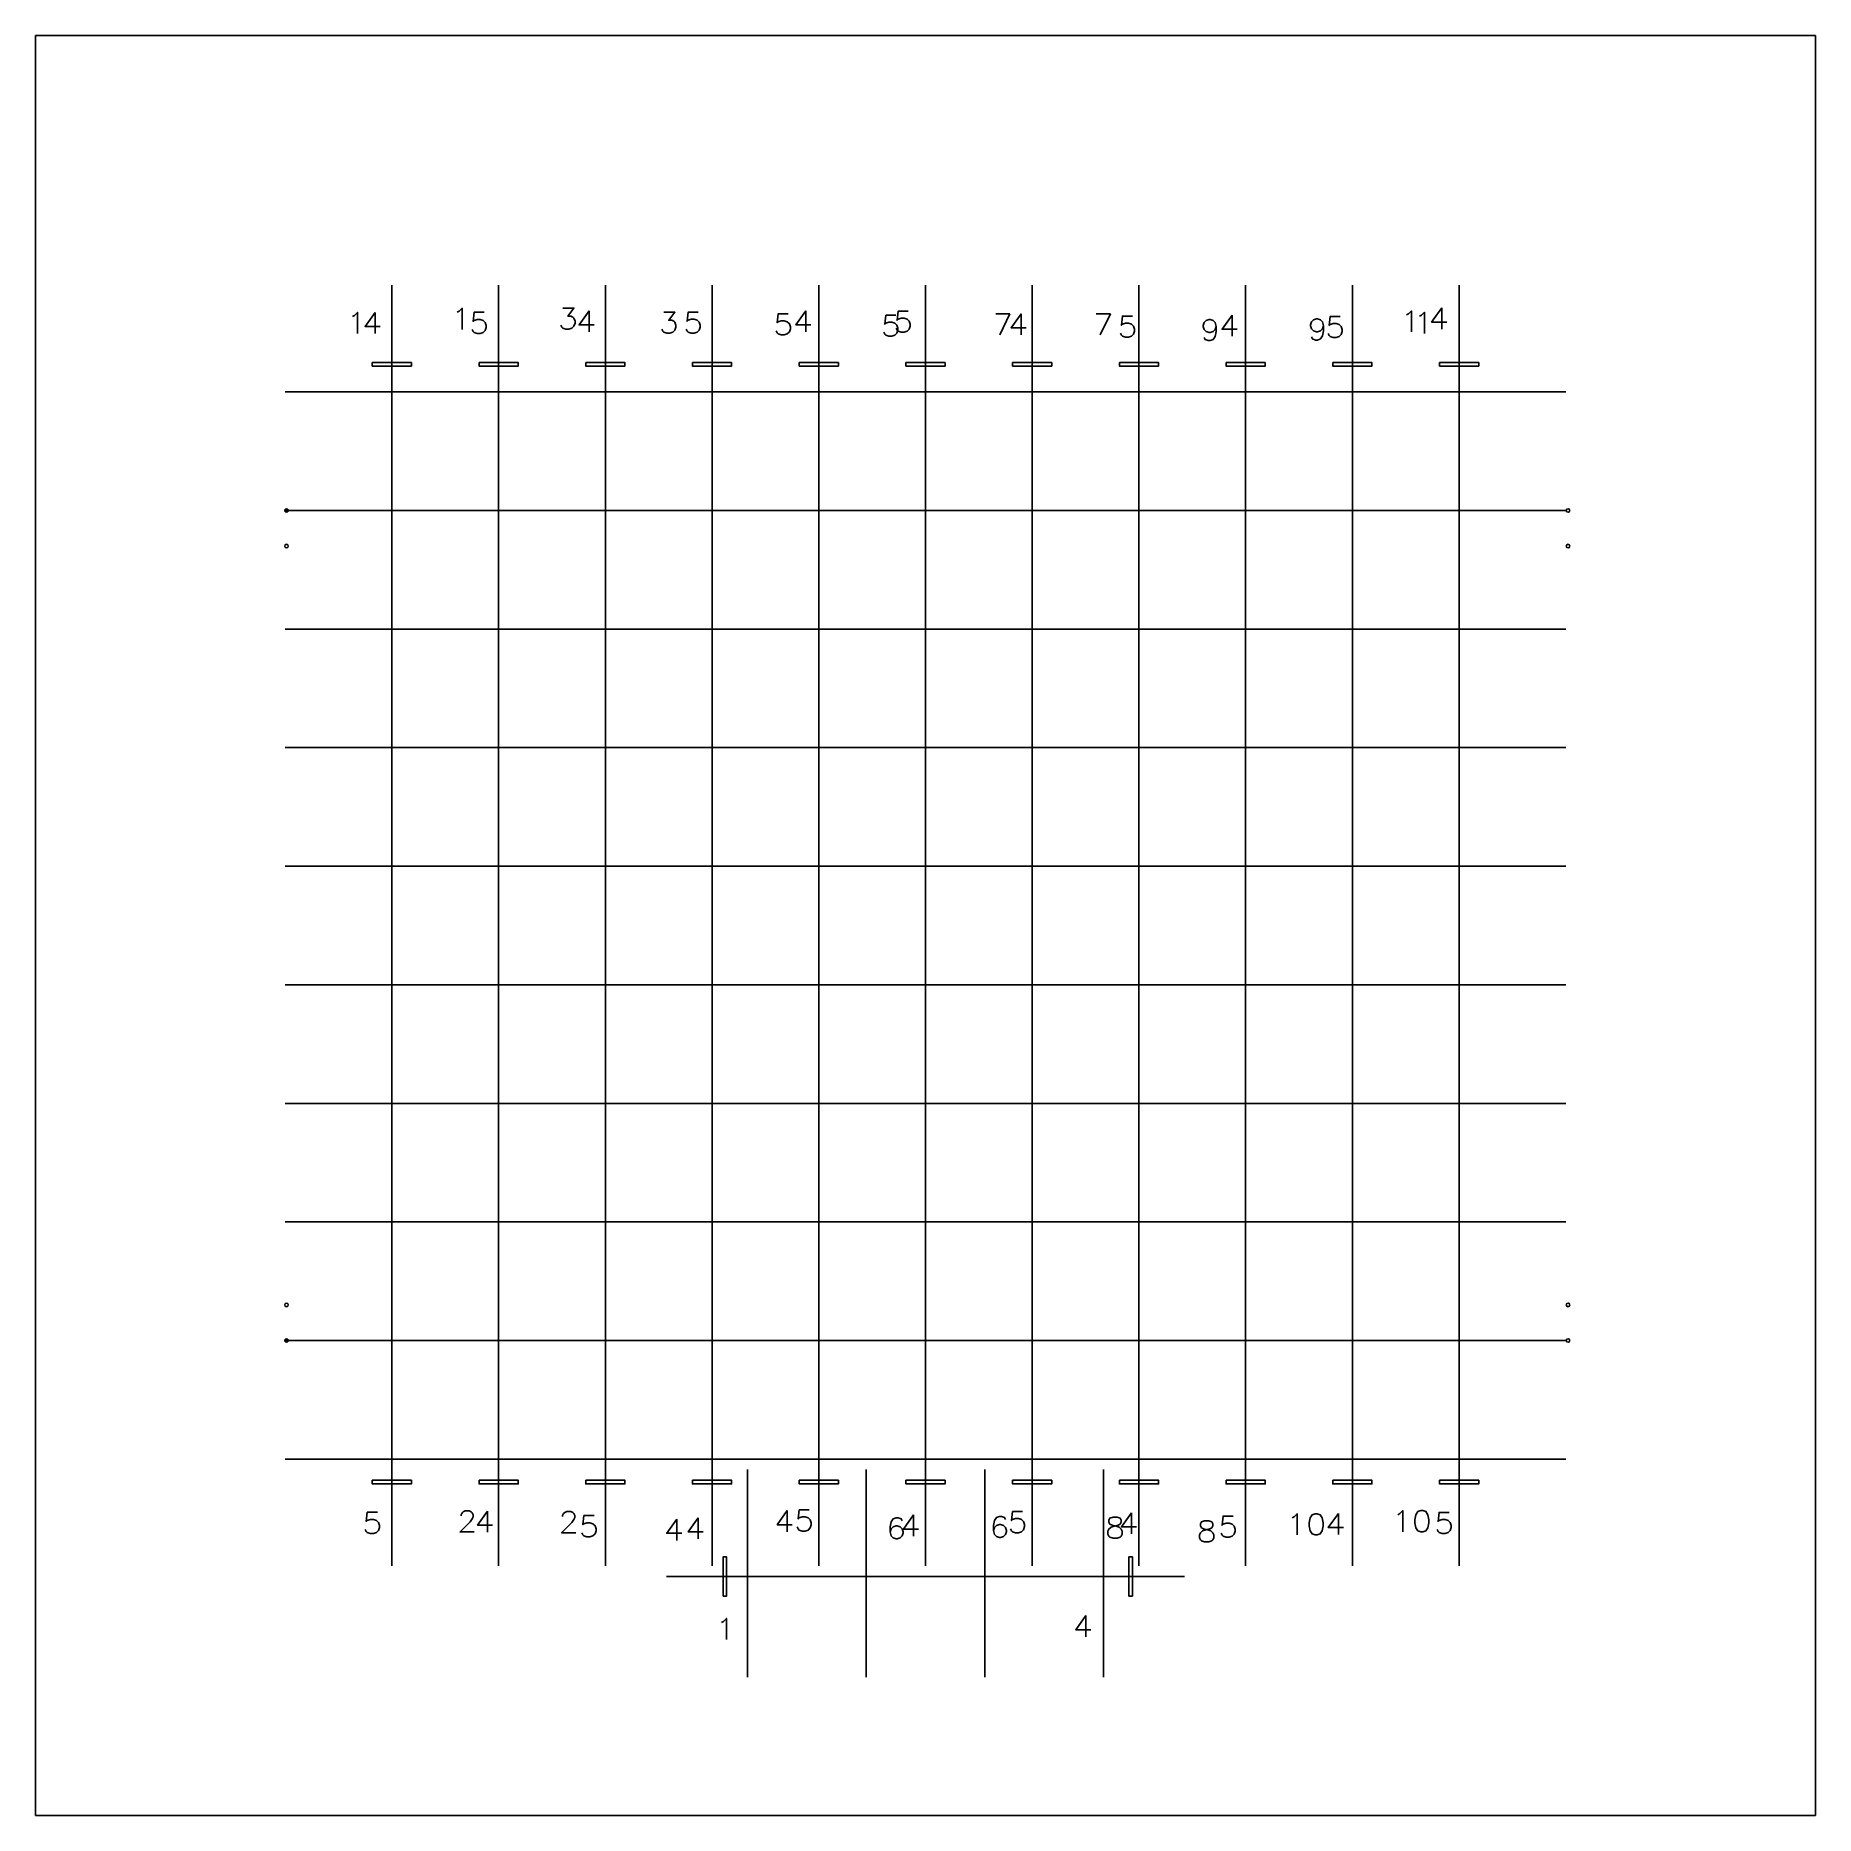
# Model space of a CAD drawing. Extents: x 0 to 500, y 0 to 500.
import ezdxf

# ---------------------------------------------------------------- set-up
doc = ezdxf.new("R2010")
doc.units = 0
doc.layers.add('Layer_1', color=7, linetype='CONTINUOUS')

msp = doc.modelspace()

# ---------------------------------------------------------------- linework, layer by layer
at = {"layer": 'Layer_1', "color": 7}
for points in [[(-0.000017, 499.999979), (499.999999, 499.999979), (499.999999, -0.000037), (-0.000017, -0.000037), (-0.000017, 499.999979)], [(94.598998, 408.141099), (105.598998, 408.141099), (105.598998, 407.141099), (94.598998, 407.141099), (94.598998, 408.141099)], [(124.579182, 408.141099), (135.579183, 408.141099), (135.579183, 407.141099), (124.579182, 407.141099), (124.579182, 408.141099)], [(154.559387, 408.141099), (165.559387, 408.141099), (165.559387, 407.141099), (154.559387, 407.141099), (154.559387, 408.141099)], [(184.539588, 408.141099), (195.539588, 408.141099), (195.539588, 407.141099), (184.539588, 407.141099), (184.539588, 408.141099)], [(214.519775, 408.141099), (225.519776, 408.141099), (225.519776, 407.141099), (214.519775, 407.141099), (214.519775, 408.141099)], [(244.49996, 408.141099), (255.49996, 408.141099), (255.49996, 407.141099), (244.49996, 407.141099), (244.49996, 408.141099)], [(274.480198, 408.141099), (285.480198, 408.141099), (285.480198, 407.141099), (274.480198, 407.141099), (274.480198, 408.141099)], [(304.460374, 408.141099), (315.460374, 408.141099), (315.460374, 407.141099), (304.460374, 407.141099), (304.460374, 408.141099)], [(334.440558, 408.141099), (345.440559, 408.141099), (345.440559, 407.141099), (334.440558, 407.141099), (334.440558, 408.141099)], [(364.420799, 408.141099), (375.420799, 408.141099), (375.420799, 407.141099), (364.420799, 407.141099), (364.420799, 408.141099)], [(394.400984, 408.141099), (405.400984, 408.141099), (405.400984, 407.141099), (394.400984, 407.141099), (394.400984, 408.141099)], [(71.000002, 366.589626), (71.000002, 366.589626)], [(430.99999, 366.589626), (430.99999, 366.589626)], [(71.000002, 356.589987), (71.000002, 356.589987)], [(430.99999, 356.589987), (430.99999, 356.589987)], [(71.000002, 143.409988), (71.000002, 143.409988)], [(430.99999, 143.409988), (430.99999, 143.409988)], [(71.000002, 133.410319), (71.000002, 133.410319)], [(430.99999, 133.410319), (430.99999, 133.410319)], [(94.598998, 94.141112), (105.598998, 94.141112), (105.598998, 93.141112), (94.598998, 93.141112), (94.598998, 94.141112)], [(124.579182, 94.141112), (135.579183, 94.141112), (135.579183, 93.141112), (124.579182, 93.141112), (124.579182, 94.141112)], [(154.559387, 94.141112), (165.559387, 94.141112), (165.559387, 93.141112), (154.559387, 93.141112), (154.559387, 94.141112)], [(184.539588, 94.141112), (195.539588, 94.141112), (195.539588, 93.141112), (184.539588, 93.141112), (184.539588, 94.141112)], [(214.519775, 94.141112), (225.519776, 94.141112), (225.519776, 93.141112), (214.519775, 93.141112), (214.519775, 94.141112)], [(244.49996, 94.141112), (255.49996, 94.141112), (255.49996, 93.141112), (244.49996, 93.141112), (244.49996, 94.141112)], [(274.480198, 94.141112), (285.480198, 94.141112), (285.480198, 93.141112), (274.480198, 93.141112), (274.480198, 94.141112)], [(304.460374, 94.141112), (315.460374, 94.141112), (315.460374, 93.141112), (304.460374, 93.141112), (304.460374, 94.141112)], [(334.440558, 94.141112), (345.440559, 94.141112), (345.440559, 93.141112), (334.440558, 93.141112), (334.440558, 94.141112)], [(364.420799, 94.141112), (375.420799, 94.141112), (375.420799, 93.141112), (364.420799, 93.141112), (364.420799, 94.141112)], [(394.400984, 94.141112), (405.400984, 94.141112), (405.400984, 93.141112), (394.400984, 93.141112), (394.400984, 94.141112)], [(193.141115, 61.598971), (193.141115, 72.598971), (194.141115, 72.598971), (194.141115, 61.598971), (193.141115, 61.598971)], [(307.141118, 61.598971), (307.141118, 72.598971), (308.141118, 72.598971), (308.141118, 61.598971), (307.141118, 61.598971)]]:
    msp.add_lwpolyline(points, dxfattribs=at)
at = {"layer": 'Layer_1', "color": 1}
for points in [[(100.099001, 70.097969), (100.099001, 429.901977)], [(130.079188, 70.097969), (130.079188, 429.901977)], [(160.059398, 70.097969), (160.059398, 429.901977)], [(190.039588, 70.097969), (190.039588, 429.901977)], [(220.019778, 70.097969), (220.019778, 429.901977)], [(249.999997, 70.097969), (249.999997, 429.901977)], [(279.98019, 70.097969), (279.98019, 429.901977)], [(309.960377, 70.097969), (309.960377, 429.901977)], [(339.94059, 70.097969), (339.94059, 429.901977)], [(369.920802, 70.097969), (369.920802, 429.901977)], [(399.900987, 70.097969), (399.900987, 429.901977)], [(89.0365, 421.084386), (89.600944, 421.366609), (90.447611, 422.213275), (90.447611, 416.286609)], [(95.378341, 422.232678), (92.556118, 418.281567), (96.789452, 418.281567)], [(95.378341, 422.232678), (95.378341, 416.306011)], [(118.468242, 422.277515), (119.032686, 422.559737), (119.879353, 423.406403), (119.879353, 417.479737)], [(125.992066, 422.264908), (123.169844, 422.264908), (122.887621, 419.724908), (123.169844, 420.00713), (124.01651, 420.289352), (124.863177, 420.289352), (125.709844, 420.00713), (126.274288, 419.442686), (126.55651, 418.596019), (126.55651, 418.031574), (126.274288, 417.184908), (125.709844, 416.620463), (124.863177, 416.338241), (124.01651, 416.338241), (123.169844, 416.620463), (122.887621, 416.902686), (122.605399, 417.46713)], [(148.147913, 423.429001), (151.252357, 423.429001), (149.559024, 421.171223), (150.405691, 421.171223), (150.970135, 420.889001), (151.252357, 420.606779), (151.53458, 419.760112), (151.53458, 419.195668), (151.252357, 418.349001), (150.687913, 417.784557), (149.841246, 417.502334), (148.99458, 417.502334), (148.147913, 417.784557), (147.865691, 418.066779), (147.583469, 418.631223)], [(155.524604, 422.668085), (152.702381, 418.716974), (156.935715, 418.716974)], [(155.524604, 422.668085), (155.524604, 416.741418)], [(176.483487, 422.301851), (179.587931, 422.301851), (177.894598, 420.044073), (178.741265, 420.044073), (179.305709, 419.761851), (179.587931, 419.479628), (179.870154, 418.632962), (179.870154, 418.068517), (179.587931, 417.221851), (179.023487, 416.657406), (178.17682, 416.375184), (177.330154, 416.375184), (176.483487, 416.657406), (176.201265, 416.939628), (175.919043, 417.504073)], [(186.147809, 422.301851), (183.325587, 422.301851), (183.043364, 419.761851), (183.325587, 420.044073), (184.172253, 420.326295), (185.01892, 420.326295), (185.865587, 420.044073), (186.430031, 419.479628), (186.712253, 418.632962), (186.712253, 418.068517), (186.430031, 417.221851), (185.865587, 416.657406), (185.01892, 416.375184), (184.172253, 416.375184), (183.325587, 416.657406), (183.043364, 416.939628), (182.761142, 417.504073)], [(211.465078, 421.861734), (208.642856, 421.861734), (208.360634, 419.321734), (208.642856, 419.603956), (209.489523, 419.886178), (210.336189, 419.886178), (211.182856, 419.603956), (211.7473, 419.039511), (212.029523, 418.192845), (212.029523, 417.6284), (211.7473, 416.781734), (211.182856, 416.217289), (210.336189, 415.935067), (209.489523, 415.935067), (208.642856, 416.217289), (208.360634, 416.499511), (208.078411, 417.063956)], [(216.403967, 422.668085), (213.581745, 418.716974), (217.815078, 418.716974)], [(216.403967, 422.668085), (216.403967, 416.741418)], [(241.703174, 421.458559), (238.880952, 421.458559), (238.59873, 418.918559), (238.880952, 419.200782), (239.727619, 419.483004), (240.574285, 419.483004), (241.420952, 419.200782), (241.985396, 418.636337), (242.267619, 417.78967), (242.267619, 417.225226), (241.985396, 416.378559), (241.420952, 415.814115), (240.574285, 415.531893), (239.727619, 415.531893), (238.880952, 415.814115), (238.59873, 416.096337), (238.316508, 416.660782)], [(245.140658, 422.566677), (242.318436, 422.566677), (242.036213, 420.026677), (242.318436, 420.308899), (243.165102, 420.591121), (244.011769, 420.591121), (244.858436, 420.308899), (245.42288, 419.744454), (245.705102, 418.897788), (245.705102, 418.333343), (245.42288, 417.486677), (244.858436, 416.922232), (244.011769, 416.64001), (243.165102, 416.64001), (242.318436, 416.922232), (242.036213, 417.204454), (241.753991, 417.768899)], [(269.764126, 421.861734), (273.715237, 421.861734)], [(273.715237, 421.861734), (270.893015, 415.935067)], [(276.880159, 421.861736), (274.057937, 417.910625), (278.29127, 417.910625)], [(276.880159, 421.861736), (276.880159, 415.93507)], [(297.986337, 421.861734), (301.937448, 421.861734)], [(301.937448, 421.861734), (299.115226, 415.935067)], [(308.1366, 421.190155), (305.314378, 421.190155), (305.032156, 418.650155), (305.314378, 418.932377), (306.161045, 419.214599), (307.007712, 419.214599), (307.854378, 418.932377), (308.418823, 418.367932), (308.701045, 417.521266), (308.701045, 416.956821), (308.418823, 416.110155), (307.854378, 415.54571), (307.007712, 415.263488), (306.161045, 415.263488), (305.314378, 415.54571), (305.032156, 415.827932), (304.749934, 416.392377)], [(331.63129, 418.273481), (331.349068, 417.426815), (330.784623, 416.86237), (329.937957, 416.580148), (329.655734, 416.580148), (328.809068, 416.86237), (328.244623, 417.426815), (327.962401, 418.273481), (327.962401, 418.555703), (328.244623, 419.40237), (328.809068, 419.966815), (329.655734, 420.249037), (329.937957, 420.249037), (330.784623, 419.966815), (331.349068, 419.40237), (331.63129, 418.273481), (331.63129, 416.86237), (331.349068, 415.451259), (330.784623, 414.604592), (329.937957, 414.32237), (329.373512, 414.32237), (328.526846, 414.604592), (328.244623, 415.169037)], [(336.146846, 421.458559), (333.324623, 417.507448), (337.557957, 417.507448)], [(336.146846, 421.458559), (336.146846, 415.531893)], [(361.78871, 418.434751), (361.506488, 417.588085), (360.942043, 417.02364), (360.095377, 416.741418), (359.813154, 416.741418), (358.966488, 417.02364), (358.402043, 417.588085), (358.119821, 418.434751), (358.119821, 418.716974), (358.402043, 419.56364), (358.966488, 420.128085), (359.813154, 420.410307), (360.095377, 420.410307), (360.942043, 420.128085), (361.506488, 419.56364), (361.78871, 418.434751), (361.78871, 417.02364), (361.506488, 415.612529), (360.942043, 414.765863), (360.095377, 414.48364), (359.530932, 414.48364), (358.684266, 414.765863), (358.402043, 415.330307)], [(366.530608, 421.120982), (363.708386, 421.120982), (363.426163, 418.580982), (363.708386, 418.863204), (364.555052, 419.145426), (365.401719, 419.145426), (366.248386, 418.863204), (366.81283, 418.29876), (367.095052, 417.452093), (367.095052, 416.887649), (366.81283, 416.040982), (366.248386, 415.476538), (365.401719, 415.194315), (364.555052, 415.194315), (363.708386, 415.476538), (363.426163, 415.75876), (363.143941, 416.323204)], [(385.092222, 421.539193), (385.656667, 421.821415), (386.503333, 422.668082), (386.503333, 416.741415)], [(388.761111, 421.136019), (389.325556, 421.418241), (390.172222, 422.264908), (390.172222, 416.338241)], [(395.01033, 423.474433), (392.188107, 419.523322), (396.421441, 419.523322)], [(395.01033, 423.474433), (395.01033, 417.547766)], [(70.097975, 399.900944), (429.901999, 399.900944)], [(70.097975, 366.589626), (429.901999, 366.589626)], [(70.097975, 333.278308), (429.901999, 333.278308)], [(70.097975, 299.966957), (429.901999, 299.966957)], [(70.097975, 266.655623), (429.901999, 266.655623)], [(70.097975, 233.344288), (429.901999, 233.344288)], [(70.097975, 200.03299), (429.901999, 200.03299)], [(70.097975, 166.721655), (429.901999, 166.721655)], [(70.097975, 133.410319), (429.901999, 133.410319)], [(70.097975, 100.098973), (429.901999, 100.098973)], [(200.032987, 38.797849), (200.032987, 97.216014)], [(233.344322, 38.797849), (233.344322, 97.216014)], [(266.655657, 38.797849), (266.655657, 97.216014)], [(299.966944, 38.797849), (299.966944, 97.216014)], [(96.011416, 85.142911), (93.189194, 85.142911), (92.906971, 82.602911), (93.189194, 82.885133), (94.03586, 83.167355), (94.882527, 83.167355), (95.729194, 82.885133), (96.293638, 82.320689), (96.57586, 81.474022), (96.57586, 80.909578), (96.293638, 80.062911), (95.729194, 79.498467), (94.882527, 79.216244), (94.03586, 79.216244), (93.189194, 79.498467), (92.906971, 79.780689), (92.624749, 80.345133)], [(119.516491, 84.147285), (119.516491, 84.429507), (119.798713, 84.993951), (120.080936, 85.276174), (120.64538, 85.558396), (121.774269, 85.558396), (122.338713, 85.276174), (122.620936, 84.993951), (122.903158, 84.429507), (122.903158, 83.865062), (122.620936, 83.300618), (122.056491, 82.453951), (119.234269, 79.631729), (123.18538, 79.631729)], [(126.988638, 85.496027), (124.166416, 81.544916), (128.399749, 81.544916)], [(126.988638, 85.496027), (126.988638, 79.569361)], [(148.067037, 83.939022), (148.067037, 84.221244), (148.349259, 84.785688), (148.631481, 85.06791), (149.195925, 85.350133), (150.324814, 85.350133), (150.889259, 85.06791), (151.171481, 84.785688), (151.453703, 84.221244), (151.453703, 83.656799), (151.171481, 83.092355), (150.607037, 82.245688), (147.784814, 79.423466), (151.735925, 79.423466)], [(211.162697, 85.614115), (208.340475, 81.663004), (212.573808, 81.663004)], [(211.162697, 85.614115), (211.162697, 79.687448)], [(217.340431, 85.82248), (214.518209, 85.82248), (214.235987, 83.28248), (214.518209, 83.564702), (215.364876, 83.846924), (216.211542, 83.846924), (217.058209, 83.564702), (217.622653, 83.000257), (217.904876, 82.153591), (217.904876, 81.589146), (217.622653, 80.74248), (217.058209, 80.178035), (216.211542, 79.895813), (215.364876, 79.895813), (214.518209, 80.178035), (214.235987, 80.460257), (213.953765, 81.024702)], [(277.277982, 85.350133), (274.45576, 85.350133), (274.173538, 82.810133), (274.45576, 83.092355), (275.302427, 83.374577), (276.149094, 83.374577), (276.99576, 83.092355), (277.560205, 82.52791), (277.842427, 81.681244), (277.842427, 81.116799), (277.560205, 80.270133), (276.99576, 79.705688), (276.149094, 79.423466), (275.302427, 79.423466), (274.45576, 79.705688), (274.173538, 79.98791), (273.891316, 80.552355)], [(382.673183, 84.485226), (383.237627, 84.767448), (384.084294, 85.614115), (384.084294, 79.687448)], [(389.164294, 85.614115), (388.317627, 85.331893), (387.753183, 84.485226), (387.47096, 83.074115), (387.47096, 82.227448), (387.753183, 80.816337), (388.317627, 79.96967), (389.164294, 79.687448), (389.728738, 79.687448), (390.575405, 79.96967), (391.139849, 80.816337), (391.422072, 82.227448), (391.422072, 83.074115), (391.139849, 84.485226), (390.575405, 85.331893), (389.728738, 85.614115), (389.164294, 85.614115)], [(397.112546, 85.113958), (394.290324, 85.113958), (394.008102, 82.573958), (394.290324, 82.85618), (395.136991, 83.138402), (395.983658, 83.138402), (396.830324, 82.85618), (397.394769, 82.291736), (397.676991, 81.445069), (397.676991, 80.880625), (397.394769, 80.033958), (396.830324, 79.469513), (395.983658, 79.187291), (395.136991, 79.187291), (394.290324, 79.469513), (394.008102, 79.751736), (393.72588, 80.31618)], [(156.873231, 84.209783), (154.051008, 84.209783), (153.768786, 81.669783), (154.051008, 81.952005), (154.897675, 82.234227), (155.744342, 82.234227), (156.591008, 81.952005), (157.155453, 81.387561), (157.437675, 80.540894), (157.437675, 79.976449), (157.155453, 79.129783), (156.591008, 78.565338), (155.744342, 78.283116), (154.897675, 78.283116), (154.051008, 78.565338), (153.768786, 78.847561), (153.486564, 79.412005)], [(180.118252, 83.195067), (177.29603, 79.243956), (181.529363, 79.243956)], [(180.118252, 83.195067), (180.118252, 77.2684)], [(186.165874, 83.598241), (183.343652, 79.64713), (187.576985, 79.64713)], [(186.165874, 83.598241), (186.165874, 77.671574)], [(243.456985, 82.751574), (243.174763, 83.316019), (242.328096, 83.598241), (241.763652, 83.598241), (240.916985, 83.316019), (240.35254, 82.469352), (240.070318, 81.058241), (240.070318, 79.64713), (240.35254, 78.518241), (240.916985, 77.953797), (241.763652, 77.671574), (242.045874, 77.671574), (242.89254, 77.953797), (243.456985, 78.518241), (243.739207, 79.364908), (243.739207, 79.64713), (243.456985, 80.493797), (242.89254, 81.058241), (242.045874, 81.340463), (241.763652, 81.340463), (240.916985, 81.058241), (240.35254, 80.493797), (240.070318, 79.64713)], [(246.642063, 84.404589), (243.819841, 80.453478), (248.053174, 80.453478)], [(246.642063, 84.404589), (246.642063, 78.477923)], [(272.485556, 83.154751), (272.203333, 83.719196), (271.356667, 84.001418), (270.792222, 84.001418), (269.945556, 83.719196), (269.381111, 82.872529), (269.098889, 81.461418), (269.098889, 80.050307), (269.381111, 78.921418), (269.945556, 78.356974), (270.792222, 78.074751), (271.074444, 78.074751), (271.921111, 78.356974), (272.485556, 78.921418), (272.767778, 79.768085), (272.767778, 80.050307), (272.485556, 80.896974), (271.921111, 81.461418), (271.074444, 81.74364), (270.792222, 81.74364), (269.945556, 81.461418), (269.381111, 80.896974), (269.098889, 80.050307)], [(302.678056, 83.809959), (301.831389, 83.527736), (301.549167, 82.963292), (301.549167, 82.398847), (301.831389, 81.834403), (302.395834, 81.552181), (303.524722, 81.269959), (304.371389, 80.987736), (304.935834, 80.423292), (305.218056, 79.858847), (305.218056, 79.012181), (304.935834, 78.447736), (304.653611, 78.165514), (303.806945, 77.883292), (302.678056, 77.883292), (301.831389, 78.165514), (301.549167, 78.447736), (301.266945, 79.012181), (301.266945, 79.858847), (301.549167, 80.423292), (302.113611, 80.987736), (302.960278, 81.269959), (304.089167, 81.552181), (304.653611, 81.834403), (304.935834, 82.398847), (304.935834, 82.963292), (304.653611, 83.527736), (303.806945, 83.809959), (302.678056, 83.809959)], [(307.879863, 84.997123), (305.057641, 81.046012), (309.290974, 81.046012)], [(307.879863, 84.997123), (307.879863, 79.070457)], [(328.426036, 82.791893), (327.579369, 82.50967), (327.297147, 81.945226), (327.297147, 81.380782), (327.579369, 80.816337), (328.143814, 80.534115), (329.272702, 80.251893), (330.119369, 79.96967), (330.683814, 79.405226), (330.966036, 78.840782), (330.966036, 77.994115), (330.683814, 77.42967), (330.401591, 77.147448), (329.554925, 76.865226), (328.426036, 76.865226), (327.579369, 77.147448), (327.297147, 77.42967), (327.014925, 77.994115), (327.014925, 78.840782), (327.297147, 79.405226), (327.861591, 79.96967), (328.708258, 80.251893), (329.837147, 80.534115), (330.401591, 80.816337), (330.683814, 81.380782), (330.683814, 81.945226), (330.401591, 82.50967), (329.554925, 82.791893), (328.426036, 82.791893)], [(336.437845, 84.071435), (333.615623, 84.071435), (333.3334, 81.531435), (333.615623, 81.813657), (334.462289, 82.095879), (335.308956, 82.095879), (336.155623, 81.813657), (336.720067, 81.249212), (337.002289, 80.402546), (337.002289, 79.838101), (336.720067, 78.991435), (336.155623, 78.42699), (335.308956, 78.144768), (334.462289, 78.144768), (333.615623, 78.42699), (333.3334, 78.709212), (333.051178, 79.273657)], [(352.99952, 83.598241), (353.563964, 83.880463), (354.410631, 84.72713), (354.410631, 78.800463)], [(359.490631, 84.72713), (358.643964, 84.444908), (358.07952, 83.598241), (357.797298, 82.18713), (357.797298, 81.340463), (358.07952, 79.929352), (358.643964, 79.082686), (359.490631, 78.800463), (360.055075, 78.800463), (360.901742, 79.082686), (361.466186, 79.929352), (361.748409, 81.340463), (361.748409, 82.18713), (361.466186, 83.598241), (360.901742, 84.444908), (360.055075, 84.72713), (359.490631, 84.72713)], [(365.981742, 84.807766), (363.15952, 80.856655), (367.392853, 80.856655)], [(365.981742, 84.807766), (365.981742, 78.8811)], [(177.283435, 67.098977), (322.716539, 67.098977)], [(192.652373, 54.195495), (193.216818, 54.477717), (194.063485, 55.324383), (194.063485, 49.397717)], [(295.018432, 56.118455), (292.19621, 52.167344), (296.429543, 52.167344)], [(295.018432, 56.118455), (295.018432, 50.191789)]]:
    msp.add_lwpolyline(points, dxfattribs=at)
at = {"layer": 'Layer_1', "color": 7}
for points in [[(70.000001, 366.589626), (70.000001, 366.865768), (70.223859, 367.089625), (70.500001, 367.089625)], [(70.500001, 366.089625), (70.223859, 366.089625), (70.000001, 366.313483), (70.000001, 366.589626)], [(70.500001, 367.089625), (70.776144, 367.089625), (71.000002, 366.865768), (71.000002, 366.589626)], [(71.000002, 366.589626), (71.000002, 366.313483), (70.776144, 366.089625), (70.500001, 366.089625)], [(429.999989, 366.589626), (429.999989, 366.865768), (430.223847, 367.089625), (430.49999, 367.089625)], [(430.49999, 366.089625), (430.223847, 366.089625), (429.999989, 366.313483), (429.999989, 366.589626)], [(430.49999, 367.089625), (430.776132, 367.089625), (430.99999, 366.865768), (430.99999, 366.589626)], [(430.99999, 366.589626), (430.99999, 366.313483), (430.776132, 366.089625), (430.49999, 366.089625)], [(70.000001, 356.589987), (70.000001, 356.86613), (70.223859, 357.089987), (70.500001, 357.089987)], [(70.500001, 356.089987), (70.223859, 356.089987), (70.000001, 356.313845), (70.000001, 356.589987)], [(70.500001, 357.089987), (70.776144, 357.089987), (71.000002, 356.86613), (71.000002, 356.589987)], [(71.000002, 356.589987), (71.000002, 356.313845), (70.776144, 356.089987), (70.500001, 356.089987)], [(429.999989, 356.589987), (429.999989, 356.86613), (430.223847, 357.089987), (430.49999, 357.089987)], [(430.49999, 356.089987), (430.223847, 356.089987), (429.999989, 356.313845), (429.999989, 356.589987)], [(430.49999, 357.089987), (430.776132, 357.089987), (430.99999, 356.86613), (430.99999, 356.589987)], [(430.99999, 356.589987), (430.99999, 356.313845), (430.776132, 356.089987), (430.49999, 356.089987)], [(70.000001, 143.409988), (70.000001, 143.686131), (70.223859, 143.909988), (70.500001, 143.909988)], [(70.500001, 142.909988), (70.223859, 142.909988), (70.000001, 143.133846), (70.000001, 143.409988)], [(70.500001, 143.909988), (70.776144, 143.909988), (71.000002, 143.686131), (71.000002, 143.409988)], [(71.000002, 143.409988), (71.000002, 143.133846), (70.776144, 142.909988), (70.500001, 142.909988)], [(429.999989, 143.409988), (429.999989, 143.686131), (430.223847, 143.909988), (430.49999, 143.909988)], [(430.49999, 142.909988), (430.223847, 142.909988), (429.999989, 143.133846), (429.999989, 143.409988)], [(430.49999, 143.909988), (430.776132, 143.909988), (430.99999, 143.686131), (430.99999, 143.409988)], [(430.99999, 143.409988), (430.99999, 143.133846), (430.776132, 142.909988), (430.49999, 142.909988)], [(70.000001, 133.410319), (70.000001, 133.686462), (70.223859, 133.910318), (70.500001, 133.910318)], [(70.500001, 132.910319), (70.223859, 132.910319), (70.000001, 133.134177), (70.000001, 133.410319)], [(70.500001, 133.910318), (70.776144, 133.910318), (71.000002, 133.686462), (71.000002, 133.410319)], [(71.000002, 133.410319), (71.000002, 133.134177), (70.776144, 132.910319), (70.500001, 132.910319)], [(429.999989, 133.410319), (429.999989, 133.686462), (430.223847, 133.910318), (430.49999, 133.910318)], [(430.49999, 132.910319), (430.223847, 132.910319), (429.999989, 133.134177), (429.999989, 133.410319)], [(430.49999, 133.910318), (430.776132, 133.910318), (430.99999, 133.686462), (430.99999, 133.410319)], [(430.99999, 133.410319), (430.99999, 133.134177), (430.776132, 132.910319), (430.49999, 132.910319)]]:
    msp.add_open_spline(points, degree=3, dxfattribs=at)

doc.saveas('drawing.dxf')
